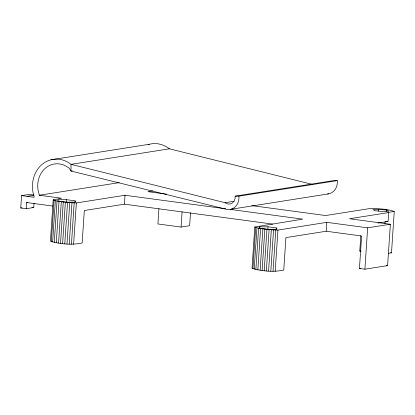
<?xml version="1.0" encoding="UTF-8"?>
<svg xmlns="http://www.w3.org/2000/svg" width="415" height="415" viewBox="0 0 415 415"><rect width="100%" height="100%" fill="white"/><g stroke="black" fill="none" stroke-linecap="round" stroke-linejoin="round"><path stroke-width="0.62" d="M34.056 203.184L33.771 207.516L26.197 208.709L20.75 207.977L21.57 195.605L29.143 194.412L33.989 195.06M26.197 208.709L26.607 202.525L27.872 202.328M327.554 194.002A12.492 10.883 81 0 0 337.276 180.629L238.91 196.16A12.492 10.883 81 0 1 226.808 209.399L70.975 171.032L69.175 168.101L64.854 165.502A23.162 20.179 81 0 0 38.03 189.92L39.352 195.242L61.524 198.235L53.193 199.838L50.443 241.219C60.616 244.222 71.748 245.166 82.17 242.977L84.323 210.504L124.427 204.17L272.613 224.09M51.33 241.608L54.08 200.227L53.193 199.838M52.622 242.002L55.371 200.627L54.08 200.227M54.287 242.391L57.031 201.016L55.371 200.627M56.279 242.77L59.029 201.394L57.031 201.016M58.556 243.123L61.306 201.747L59.029 201.394M60.528 243.382L63.277 202.006L61.306 201.747M62.613 243.621L65.357 202.24L63.277 202.006M66.27 202.188L66.436 199.662L75.157 200.834L75.317 202.079L66.763 202.157L58.043 200.985L57.882 199.734L66.436 199.662M64.776 243.828L67.526 202.447L65.357 202.24M66.991 244.004L69.741 202.624L67.526 202.447M69.227 244.15L71.977 202.769L76.35 202.951L125.019 195.268L225.734 208.802M71.437 244.259L74.186 202.878M75.074 202.095L75.157 200.834M73.6 244.331L76.35 202.951M124.427 204.17L125.019 195.268M158.929 208.678L157.918 223.96L181.07 227.072L189.639 225.719L190.495 212.786M181.07 227.072L182.086 211.79M230.226 209.409L302.717 219.151L254.779 226.979L252.03 268.313C262.202 271.317 273.335 272.266 283.756 270.072L285.909 237.598L326.19 231.238L361.605 236L359.447 268.474L364.894 269.205L387.61 265.616L390.359 224.24L349.497 218.747L388.689 212.558L388.098 221.465L377.987 223.063M252.917 268.702L255.666 227.368L254.779 226.979M254.208 269.096L256.952 227.762L255.666 227.368M255.873 269.491L258.618 228.151L256.952 227.762M259.38 228.136L259.468 226.875L268.023 226.798L276.738 227.97L276.898 229.215L268.344 229.293L259.629 228.12L259.468 226.875M257.865 269.864L260.61 228.53L258.618 228.151M260.143 270.222L262.887 228.883L260.61 228.53M262.114 270.476L264.858 229.142L262.887 228.883M264.199 270.715L266.944 229.376L264.858 229.142M267.851 229.324L268.023 226.798M266.363 270.922L269.112 229.583L266.944 229.376M268.578 271.099L271.327 229.765L269.112 229.583M270.813 271.244L273.558 229.905L277.931 230.092L326.781 222.336L367.643 227.825L390.359 224.24M273.023 271.353L275.773 230.019M276.655 229.23L276.738 227.97M275.187 271.426L277.931 230.092M326.19 231.238L326.781 222.336M361.029 251.251L359.779 251.085L360.796 235.803M364.894 269.205L367.643 227.825M378.47 211.168L378.594 209.274L386.547 210.042L388.798 211.168L383.092 211.526L375.144 210.758L372.893 209.632L378.594 209.274M384.964 223.633L385.089 221.724M386.464 211.302L386.547 210.042M388.44 253.326L391.501 252.844L394.25 211.468C386.863 208.875 378.843 208.797 371.093 208.356L325.609 215.535L251.832 205.622M50.931 159.801L149.312 144.264M312.137 184.348L169.398 148.809L71.017 164.345A28.599 24.916 81 0 0 41.682 164.745A28.599 24.916 81 0 0 34.103 196.71L34.066 197.286L21.57 195.605M72.252 170.83L70.975 171.032L71.017 164.345L225.08 202.696L226.18 203.412A7.434 6.479 81 0 0 235.16 196.15L333.525 180.618L337.276 180.629M27.022 196.342L33.963 195.242M39.352 195.242L119.209 182.636M20.75 207.977L22.011 207.78M152.969 190.853L147.911 191.652L166.519 194.153M225.08 202.696L234.024 201.285M230.372 209.378L328.737 193.841M394.25 211.468L387.952 212.459L388.689 212.558M385.66 221.631L387.361 221.366M359.779 251.085L361.003 250.893M359.447 268.474L360.708 268.272M235.16 196.15L238.91 196.16M69.741 202.624L71.977 202.769M271.327 229.765L273.558 229.905M26.607 202.525L52.669 206.027M31.955 207.272L33.771 207.516M386.401 265.455L387.61 265.616M390.614 252.455L391.501 252.844M148.202 144.586A28.599 24.916 81 0 1 169.398 148.809"/></g></svg>
